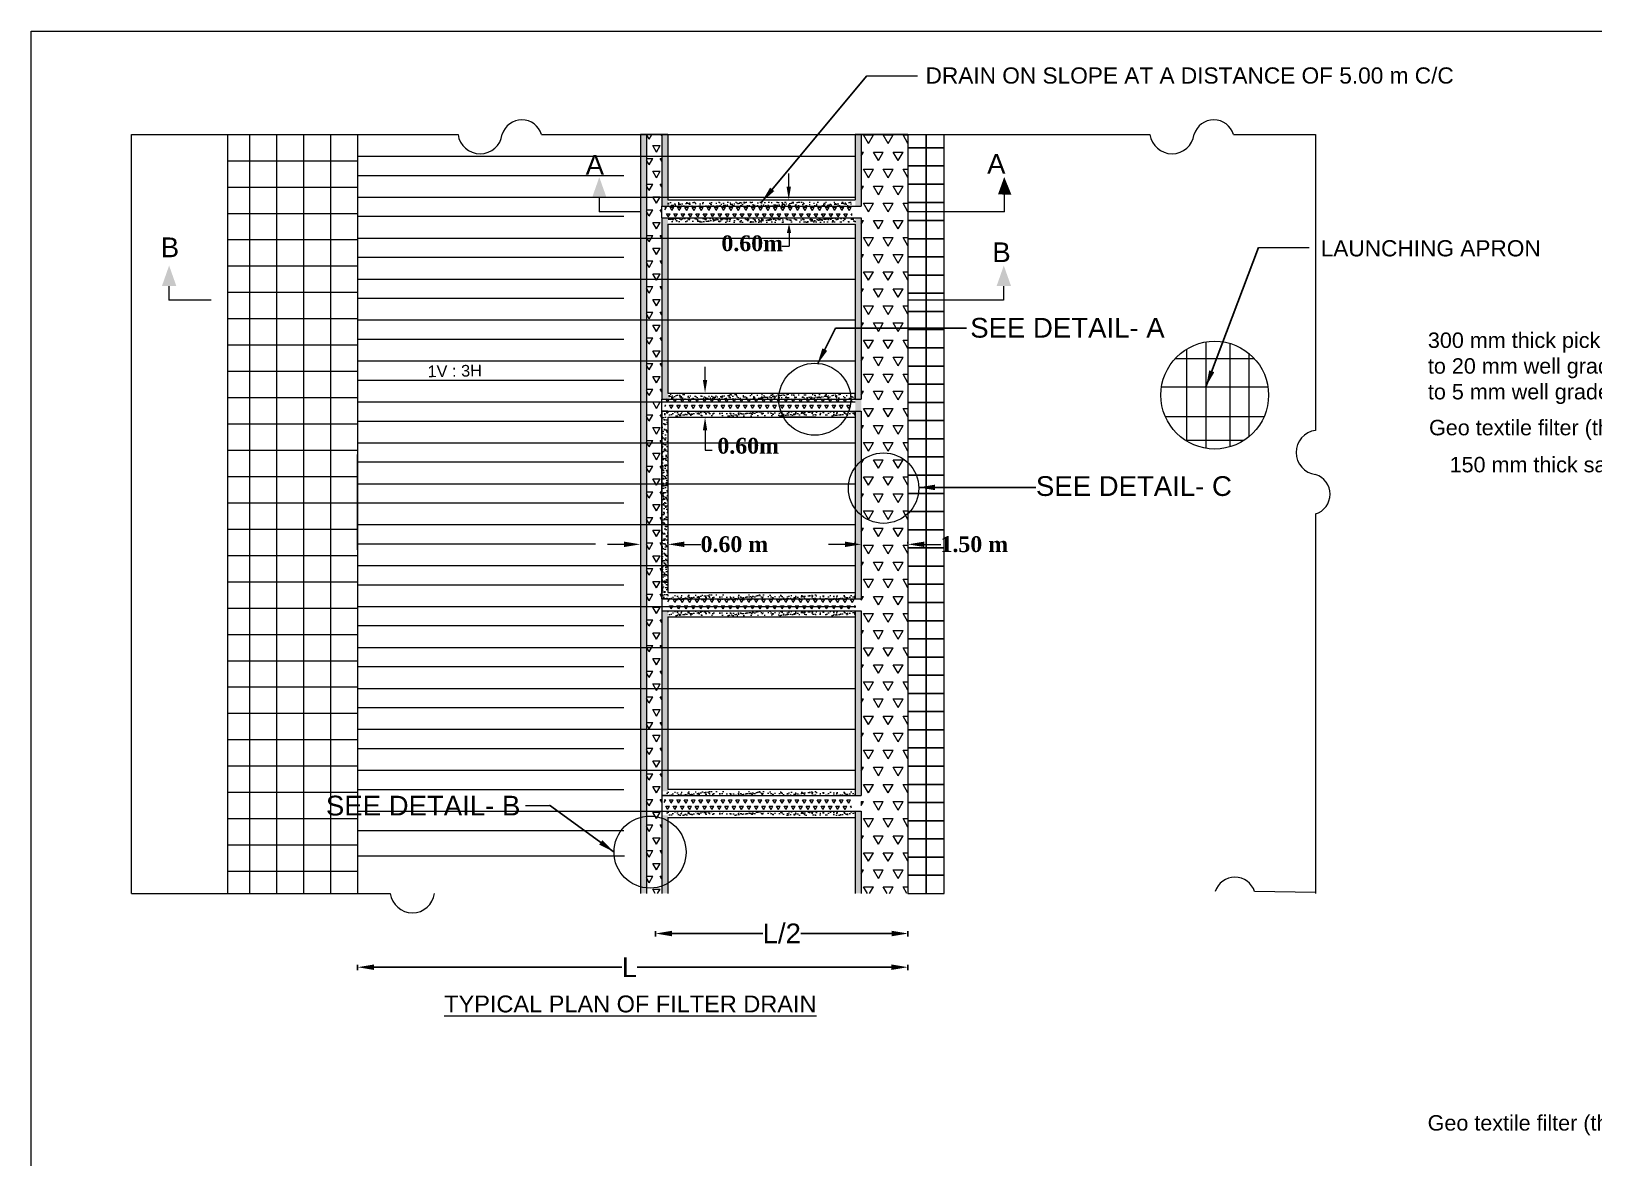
# Model space of a CAD drawing. Header units: inches. Extents: x -885 to 26362, y -28010 to 990.
# Drawn here: x 4326.8 to 4421.8, y -16627.6 to -16559.1 of the extents above; entities that cross this region are included whole.
import ezdxf

# ---------------------------------------------------------------- set-up
doc = ezdxf.new("R2010")
doc.units = ezdxf.units.IN
doc.header["$MEASUREMENT"] = 0
doc.header["$PDMODE"] = 3
doc.layers.add('LINE', color=7, linetype='Continuous')
doc.layers.add('Long Section Labels', color=7, linetype='Continuous', lineweight=9)
doc.styles.get("Standard").update_dxf_attribs({"font": 'arial.ttf'})
doc.dimstyles.get("Standard").update_dxf_attribs({"dimtxt": 0.18, "dimasz": 0.18, "dimexe": 0.18, "dimexo": 0.0625, "dimgap": 0.09, "dimtad": 0, "dimtih": 1, "dimtoh": 1, "dimdec": 4, "dimzin": 0, "dimdsep": 46, "dimtxsty": 'Standard', "dimcen": 0.09, "dimadec": 0, "dimazin": 0, "dimtfac": 1, "dimtdec": 4, "dimtofl": 0, "dimtmove": 0, "dimatfit": 3, "dimfxl": 1, "dimtolj": 1, "dimtzin": 0, "dimarcsym": 0})
pattern_1 = [(37.5, (1645.9026, -14868.83816), (-0.010078937, 0.308291803), [0, -0.2432, 0, -0.272, 0, -0.26]), (7.5, (1645.9026, -14868.83816), (0.283164273, 0.45154337), [0, -0.1312, 0, -0.2192, 0, -0.084]), (327.5, (1645.7058, -14868.83816), (0.498262698, 0.000905449), [0, -0.08, 0, -0.288, 0, -0.376]), (317.5, (1645.7058, -14868.83816), (0.480980257, 0.14042809), [0, -0.04, 0, -0.1888, 0, -0.216])]

# ---------------------------------------------------------------- blocks, each defined once
blk = doc.blocks.new('*D31')
at = {"layer": 'Defpoints', "color": 0, "linetype": 'ByBlock', "ltscale": 0.5, "transparency": 16777216}
for p in [(4346.62, -16611.505), (4380.101, -16611.505), (4346.62, -16615.988)]:
    blk.add_point(p, dxfattribs=at)
at = {"layer": 'LINE', "color": 0, "lineweight": -2, "ltscale": 0.5, "transparency": 16777216}
for p, q in [((4346.62, -16615.838), (4346.62, -16616.168)), ((4347.62, -16615.988), (4362.691, -16615.988)), ((4379.101, -16615.988), (4363.621, -16615.988)), ((4380.101, -16615.838), (4380.101, -16616.168))]:
    blk.add_line(p, q, dxfattribs=at)
at = {"layer": 'LINE', "color": 0, "linetype": 'ByBlock', "ltscale": 0.5, "transparency": 16777216}
for points in [[(4347.62, -16615.821), (4347.62, -16616.154), (4346.62, -16615.988)], [(4379.101, -16615.821), (4379.101, -16616.154), (4380.101, -16615.988)]]:
    blk.add_solid(points, dxfattribs=at)
at = {"layer": 'LINE', "color": 0, "linetype": 'ByBlock', "lineweight": 20, "ltscale": 0.5, "transparency": 16777216, "insert": (4363.156, -16615.988), "char_height": 0.85, "attachment_point": 5}
blk.add_mtext('\\A1;{\\H1.412x;L}', dxfattribs=at)
blk = doc.blocks.new('*D32')
at = {"layer": 'Defpoints', "color": 0, "linetype": 'ByBlock', "ltscale": 0.5, "transparency": 16777216}
for p in [(4380.106, -16609.457), (4364.745, -16611.505), (4364.745, -16613.94)]:
    blk.add_point(p, dxfattribs=at)
at = {"layer": 'LINE', "color": 0, "lineweight": -2, "ltscale": 0.5, "transparency": 16777216}
for p, q in [((4364.745, -16613.79), (4364.745, -16614.12)), ((4380.106, -16613.79), (4380.106, -16614.12)), ((4365.745, -16613.94), (4371.276, -16613.94)), ((4379.106, -16613.94), (4373.576, -16613.94))]:
    blk.add_line(p, q, dxfattribs=at)
at = {"layer": 'LINE', "color": 0, "linetype": 'ByBlock', "ltscale": 0.5, "transparency": 16777216}
for points in [[(4365.745, -16613.773), (4365.745, -16614.107), (4364.745, -16613.94)], [(4379.106, -16613.773), (4379.106, -16614.107), (4380.106, -16613.94)]]:
    blk.add_solid(points, dxfattribs=at)
at = {"layer": 'LINE', "color": 0, "linetype": 'ByBlock', "lineweight": 20, "ltscale": 0.5, "transparency": 16777216, "insert": (4372.426, -16613.94), "char_height": 0.85, "attachment_point": 5}
blk.add_mtext('\\A1;{\\H1.412x;L/2}', dxfattribs=at)

msp = doc.modelspace()

# ---------------------------------------------------------------- hatches: boundary and pattern name
at = {"linetype": 'Continuous', "lineweight": 20, "ltscale": 0.5}
h = msp.add_hatch(dxfattribs=at)
h.set_pattern_fill('AR-SAND', color=0, scale=0.16)
h.set_pattern_definition(pattern_1)
h.paths.add_polyline_path([(4364.18676, -16565.348915), (4364.18676, -16611.505118), (4363.821993, -16611.505118), (4363.821993, -16565.348915)])
h = msp.add_hatch(dxfattribs=at)
h.set_pattern_fill('TRIANG', color=0, scale=2.4)
h.set_pattern_definition([(60, (1645.9026, -14868.83816), (-0.45, 0.77942286), [0.45, -0.45]), (120, (1645.9026, -14868.83816), (-0.9, 5e-10), [0.45, -0.45]), (0, (1645.6776, -14868.44844), (0.45, 0.77942286), [0.45, -0.45])])
h.paths.add_polyline_path([(4365.124869, -16611.505118), (4364.18676, -16611.505118), (4364.18676, -16565.348915), (4365.124869, -16565.348915)])
h = msp.add_hatch(dxfattribs=at)
h.set_pattern_fill('AR-SAND', color=0, scale=0.16)
h.set_pattern_definition(pattern_1)
h.paths.add_polyline_path([(4365.501993, -16570.425931), (4365.124869, -16570.425931), (4365.124869, -16581.453144), (4365.501993, -16581.453144)])
h.paths.add_polyline_path([(4365.124869, -16569.705931), (4365.501993, -16569.705931), (4365.501993, -16565.348915), (4365.124869, -16565.348915)])
h.paths.add_polyline_path([(4365.501993, -16606.762246), (4365.124869, -16606.762246), (4365.124869, -16611.505118), (4365.501993, -16611.505118)])
h.paths.add_polyline_path([(4365.124869, -16605.300429), (4365.501993, -16605.300429), (4365.501993, -16594.308605), (4365.124869, -16594.308605)])
h = msp.add_hatch(dxfattribs=at)
h.set_pattern_fill('AR-SAND', color=0, scale=0.16)
h.set_pattern_definition([(37.5, (1658.98224, -14868.83816), (-0.010078937, 0.308291803), [0, -0.2432, 0, -0.272, 0, -0.26]), (7.5, (1658.98224, -14868.83816), (0.283164273, 0.45154337), [0, -0.1312, 0, -0.2192, 0, -0.084]), (327.5, (1658.78544, -14868.83816), (0.498262698, 0.000905449), [0, -0.08, 0, -0.288, 0, -0.376]), (317.5, (1658.78544, -14868.83816), (0.480980257, 0.14042809), [0, -0.04, 0, -0.1888, 0, -0.216])])
h.paths.add_polyline_path([(4376.901644, -16569.705931), (4377.266411, -16569.705931), (4377.266411, -16565.348915), (4376.901644, -16565.348915)])
h.paths.add_polyline_path([(4376.901644, -16593.588605), (4377.266411, -16593.588605), (4377.266411, -16570.425931), (4376.901644, -16570.425931)])
h.paths.add_polyline_path([(4377.266411, -16606.506486), (4376.901644, -16606.506486), (4376.901644, -16611.505118), (4377.266411, -16611.505118)])
h.paths.add_polyline_path([(4376.901644, -16605.540429), (4377.266411, -16605.540429), (4377.266411, -16594.308605), (4376.901644, -16594.308605)])
h = msp.add_hatch(dxfattribs=at)
h.set_pattern_fill('TRIANG', color=0, scale=3.2)
h.set_pattern_definition([(60, (1645.9026, -14868.8382), (-0.6, 1.0392305), [0.6, -0.6]), (120, (1645.9026, -14868.8382), (-1.2, 7e-10), [0.6, -0.6]), (0, (1645.6026, -14868.3185), (0.6, 1.03923048), [0.6, -0.6])])
h.paths.add_polyline_path([(4377.266411, -16565.348915), (4377.266411, -16611.505118), (4380.100645, -16611.505118), (4380.100645, -16565.348915)])
h = msp.add_hatch(dxfattribs=at)
h.set_pattern_fill('TRIANG', color=0, scale=1.2)
h.set_pattern_definition([(60, (1645.71524, -14868.88497), (-0.225, 0.38971143), [0.225, -0.225]), (120, (1645.71524, -14868.88497), (-0.45, 3e-10), [0.225, -0.225]), (0, (1645.60274, -14868.6901), (0.225, 0.38971143), [0.225, -0.225])])
h.paths.add_polyline_path([(4365.314643, -16569.752746), (4376.714295, -16569.752746), (4376.714295, -16570.472746), (4365.314643, -16570.472746)])
h = msp.add_hatch(dxfattribs=at)
h.set_pattern_fill('AR-SAND', color=0, scale=0.16)
h.set_pattern_definition(pattern_1)
h.paths.add_polyline_path([(4365.501993, -16569.459874), (4376.901644, -16569.459874), (4376.901644, -16569.705931), (4365.501993, -16569.705931)])
h = msp.add_hatch(dxfattribs=at)
h.set_pattern_fill('AR-SAND', color=0, scale=0.16)
h.set_pattern_definition(pattern_1)
h.paths.add_polyline_path([(4365.501993, -16570.425931), (4376.901644, -16570.425931), (4376.901644, -16570.681691), (4365.501993, -16570.681691)])
h = msp.add_hatch(dxfattribs=at)
h.set_pattern_fill('TRIANG,_O', color=0, scale=1.2)
h.set_pattern_definition([(60, (1645.9026, -14868.83816), (-0.225, 0.38971143), [0.225, -0.225]), (120, (1645.9026, -14868.83816), (-0.45, 3e-10), [0.225, -0.225]), (0, (1645.7901, -14868.6433), (0.225, 0.38971143), [0.225, -0.225])])
h.paths.add_polyline_path([(4365.315444, -16581.431637), (4376.715096, -16581.431637), (4376.715096, -16582.151637), (4365.315444, -16582.151637)])
h = msp.add_hatch(dxfattribs=at)
h.set_pattern_fill('AR-SAND', color=0, scale=0.16)
h.set_pattern_definition(pattern_1)
h.paths.add_polyline_path([(4365.501993, -16581.145589), (4376.901644, -16581.145589), (4376.901644, -16581.453144), (4365.501993, -16581.453144)])
h = msp.add_hatch(dxfattribs=at)
h.set_pattern_fill('AR-SAND', color=0, scale=0.16)
h.set_pattern_definition(pattern_1)
h.paths.add_polyline_path([(4365.501993, -16582.173144), (4365.124869, -16582.173144), (4365.124869, -16593.588605), (4365.501993, -16593.588605)])
h = msp.add_hatch(dxfattribs=at)
h.set_pattern_fill('AR-SAND', color=0, scale=0.16)
h.set_pattern_definition(pattern_1)
h.paths.add_polyline_path([(4365.501993, -16582.173144), (4376.901644, -16582.173144), (4376.901644, -16582.46989), (4365.501993, -16582.46989)])
h = msp.add_hatch(dxfattribs=at)
h.set_pattern_fill('AR-SAND', color=0, scale=0.16)
h.set_pattern_definition([(37.5, (1645.9026, -14880.00756), (-0.010078937, 0.308291803), [0, -0.2432, 0, -0.272, 0, -0.26]), (7.5, (1645.9026, -14880.00756), (0.283164273, 0.45154337), [0, -0.1312, 0, -0.2192, 0, -0.084]), (327.5, (1645.7058, -14880.00756), (0.498262698, 0.000905449), [0, -0.08, 0, -0.288, 0, -0.376]), (317.5, (1645.7058, -14880.00756), (0.480980257, 0.14042809), [0, -0.04, 0, -0.1888, 0, -0.216])])
h.paths.add_polyline_path([(4365.501993, -16593.342548), (4376.901644, -16593.342548), (4376.901644, -16593.639294), (4365.501993, -16593.639294)])
h = msp.add_hatch(dxfattribs=at)
h.set_pattern_fill('TRIANG', color=0, scale=1.2)
h.set_pattern_definition([(60, (1645.9026, -14892.72083), (-0.225, 0.38971143), [0.225, -0.225]), (120, (1645.9026, -14892.72083), (-0.45, 3e-10), [0.225, -0.225]), (0, (1645.7901, -14892.52597), (0.225, 0.38971143), [0.225, -0.225])])
h.paths.add_polyline_path([(4365.501993, -16593.588605), (4376.901644, -16593.588605), (4376.901644, -16594.308605), (4365.501993, -16594.308605)])
h = msp.add_hatch(dxfattribs=at)
h.set_pattern_fill('AR-SAND', color=0, scale=0.16)
h.set_pattern_definition([(37.5, (1645.9026, -14880.97362), (-0.010078937, 0.308291803), [0, -0.2432, 0, -0.272, 0, -0.26]), (7.5, (1645.9026, -14880.9736), (0.283164273, 0.45154337), [0, -0.1312, 0, -0.2192, 0, -0.084]), (327.5, (1645.7058, -14880.97362), (0.498262698, 0.000905449), [0, -0.08, 0, -0.288, 0, -0.376]), (317.5, (1645.7058, -14880.9736), (0.480980257, 0.14042809), [0, -0.04, 0, -0.1888, 0, -0.216])])
h.paths.add_polyline_path([(4365.501993, -16594.308605), (4376.901644, -16594.308605), (4376.901644, -16594.605351), (4365.501993, -16594.605351)])
h = msp.add_hatch(dxfattribs=at)
h.set_pattern_fill('TRIANG', color=0, scale=1.2)
h.set_pattern_definition([(60, (1645.67543, -14904.9187), (-0.225, 0.38971143), [0.225, -0.225]), (120, (1645.67543, -14904.9187), (-0.45, 3e-10), [0.225, -0.225]), (0, (1645.56293, -14904.72385), (0.225, 0.38971143), [0.225, -0.225])])
h.paths.add_polyline_path([(4365.274835, -16605.786486), (4376.674486, -16605.786486), (4376.674486, -16606.506486), (4365.274835, -16606.506486)])
h = msp.add_hatch(dxfattribs=at)
h.set_pattern_fill('AR-SAND', color=0, scale=0.16)
h.set_pattern_definition([(37.5, (1645.9026, -14891.96544), (-0.010078937, 0.308291803), [0, -0.2432, 0, -0.272, 0, -0.26]), (7.5, (1645.9026, -14891.96544), (0.283164273, 0.45154337), [0, -0.1312, 0, -0.2192, 0, -0.084]), (327.5, (1645.7058, -14891.96544), (0.498262698, 0.000905449), [0, -0.08, 0, -0.288, 0, -0.376]), (317.5, (1645.7058, -14891.96544), (0.480980257, 0.14042809), [0, -0.04, 0, -0.1888, 0, -0.216])])
h.paths.add_polyline_path([(4365.501993, -16605.300429), (4376.901644, -16605.300429), (4376.713082, -16605.540429), (4365.313431, -16605.540429)])
h = msp.add_hatch(dxfattribs=at)
h.set_pattern_fill('AR-SAND', color=0, scale=0.16)
h.set_pattern_definition([(37.5, (1645.9026, -14893.1715), (-0.010078937, 0.308291803), [0, -0.2432, 0, -0.272, 0, -0.26]), (7.5, (1645.9026, -14893.1715), (0.283164273, 0.45154337), [0, -0.1312, 0, -0.2192, 0, -0.084]), (327.5, (1645.7058, -14893.1715), (0.498262698, 0.000905449), [0, -0.08, 0, -0.288, 0, -0.376]), (317.5, (1645.7058, -14893.1715), (0.480980257, 0.14042809), [0, -0.04, 0, -0.1888, 0, -0.216])])
h.paths.add_polyline_path([(4365.501993, -16606.506486), (4376.901644, -16606.506486), (4376.713082, -16606.746486), (4365.313431, -16606.746486)])

# ---------------------------------------------------------------- linework, layer by layer
at = {"color": 0, "linetype": 'Continuous', "lineweight": 20, "ltscale": 0.5}
for p, q in [((4377.601738, -16561.785185), (4380.681798, -16561.785185)), ((4332.870872, -16565.348915), (4352.731393, -16565.348915)), ((4332.870872, -16587.437392), (4332.870872, -16565.348915)), ((4338.699405, -16565.348915), (4338.699405, -16611.505118)), ((4340.032448, -16565.348915), (4340.032448, -16611.505118)), ((4341.679397, -16565.348915), (4341.679397, -16611.505118)), ((4343.326346, -16565.348915), (4343.326346, -16611.505118)), ((4343.326346, -16565.348915), (4343.326346, -16611.505118)), ((4344.973295, -16565.348915), (4344.973295, -16611.505118)), ((4346.620244, -16565.348915), (4346.620244, -16611.505118)), ((4357.811374, -16565.348915), (4394.829448, -16565.348915)), ((4363.821993, -16565.348915), (4363.821993, -16611.505118)), ((4365.501993, -16565.348915), (4363.821993, -16565.348915)), ((4364.18676, -16565.348915), (4363.821993, -16565.348915)), ((4364.18676, -16565.348915), (4364.18676, -16611.505118)), ((4365.124869, -16565.348915), (4364.18676, -16565.348915)), ((4365.124869, -16565.348915), (4365.124869, -16569.705931)), ((4365.501993, -16565.348915), (4365.124869, -16565.348915)), ((4365.501993, -16565.348915), (4365.501993, -16569.329931)), ((4376.901644, -16565.348915), (4376.901644, -16569.329931)), ((4380.100645, -16565.348915), (4376.901644, -16565.348915)), ((4377.266411, -16565.348915), (4377.266411, -16569.705931)), ((4380.100645, -16565.348915), (4380.100645, -16611.505118)), ((4399.909429, -16565.348915), (4404.899677, -16565.348915)), ((4404.899677, -16565.348915), (4404.899677, -16583.347035)), ((4338.699405, -16566.948915), (4346.620244, -16566.948915)), ((4372.850199, -16568.529931), (4372.850199, -16567.729931)), ((4338.699405, -16568.548915), (4346.620244, -16568.548915)), ((4385.984079, -16570.057705), (4385.984079, -16569.003072)), ((4361.30631, -16569.192386), (4361.30631, -16570.057705)), ((4363.821993, -16570.057705), (4361.30631, -16570.057705)), ((4365.124869, -16569.705931), (4377.266411, -16569.705931)), ((4365.124869, -16570.425931), (4365.124869, -16569.705931)), ((4365.501993, -16569.329931), (4376.901644, -16569.329931)), ((4385.984079, -16570.057705), (4380.100645, -16570.057705)), ((4338.699405, -16570.148915), (4346.620244, -16570.148915)), ((4365.124869, -16570.425931), (4377.266411, -16570.425931)), ((4365.124869, -16570.425931), (4365.124869, -16581.453144)), ((4365.501993, -16570.801931), (4365.501993, -16581.077144)), ((4365.501993, -16570.801931), (4376.901644, -16570.801931)), ((4376.901644, -16570.801931), (4376.901644, -16581.453144)), ((4377.266411, -16570.425931), (4377.266411, -16581.453144)), ((4338.699405, -16571.748915), (4346.620244, -16571.748915)), ((4372.866088, -16571.342874), (4372.866088, -16572.142874)), ((4372.424987, -16572.142874), (4372.866088, -16572.142874)), ((4401.433909, -16572.235526), (4404.513968, -16572.235526)), ((4338.699405, -16573.348915), (4346.620244, -16573.348915)), ((4335.132522, -16574.569006), (4335.132522, -16575.434325)), ((4385.917412, -16574.569006), (4385.917412, -16575.434325)), ((4337.714871, -16575.434325), (4335.132522, -16575.434325)), ((4338.699405, -16574.948915), (4346.620244, -16574.948915)), ((4385.917412, -16575.434325), (4380.100645, -16575.434325)), ((4338.699405, -16576.548915), (4346.620244, -16576.548915)), ((4338.699405, -16578.148915), (4346.620244, -16578.148915)), ((4397.047768, -16578.413027), (4397.047768, -16583.991207)), ((4398.233236, -16577.969126), (4398.233236, -16584.435108)), ((4399.686343, -16578.056512), (4399.686343, -16584.347722)), ((4367.758701, -16580.277144), (4367.758701, -16579.477144)), ((4396.364145, -16578.975076), (4401.171841, -16578.975076)), ((4400.833556, -16578.658174), (4400.833556, -16583.74606)), ((4338.699405, -16579.748915), (4346.620244, -16579.748915)), ((4338.699405, -16581.348915), (4346.620244, -16581.348915)), ((4365.124869, -16581.453144), (4377.266411, -16581.453144)), ((4365.124869, -16582.173144), (4365.124869, -16581.453144)), ((4365.501993, -16581.077144), (4376.901644, -16581.077144)), ((4376.901644, -16581.453144), (4376.901644, -16581.145589)), ((4395.531693, -16580.687764), (4402.004293, -16580.687764)), ((4365.124869, -16582.173144), (4377.266411, -16582.173144)), ((4365.124869, -16582.173144), (4365.124869, -16611.505118)), ((4365.501993, -16582.173144), (4365.124869, -16582.173144)), ((4365.124869, -16593.588605), (4365.124869, -16582.173144)), ((4376.901644, -16582.173144), (4376.901644, -16593.588605)), ((4376.901644, -16582.425931), (4376.901644, -16582.173144)), ((4376.901644, -16582.46989), (4376.901644, -16582.173144)), ((4377.266411, -16582.173144), (4377.266411, -16593.677002)), ((4338.699405, -16582.948915), (4346.620244, -16582.948915)), ((4365.501993, -16582.549144), (4365.501993, -16593.212605)), ((4365.501993, -16582.549144), (4376.901644, -16582.549144)), ((4367.758701, -16583.349144), (4367.758701, -16584.552992)), ((4374.49524, -16582.549144), (4372.238836, -16582.549144)), ((4401.767709, -16582.521171), (4395.768278, -16582.521171)), ((4400.546094, -16583.954671), (4396.989892, -16583.954671)), ((4338.699405, -16584.548915), (4346.620244, -16584.548915)), ((4346.620244, -16590.615016), (4346.620244, -16584.802792)), ((4367.758701, -16584.552992), (4368.199801, -16584.552992)), ((4338.699405, -16586.148915), (4346.620244, -16586.148915)), ((4332.870872, -16611.505118), (4332.870872, -16587.437392)), ((4338.699405, -16587.748915), (4346.620244, -16587.748915)), ((4376.901644, -16588.477016), (4376.901644, -16589.085018)), ((4380.100645, -16588.477016), (4380.100645, -16589.085018)), ((4404.899677, -16588.427016), (4404.899677, -16611.505118)), ((4338.699405, -16589.348915), (4346.620244, -16589.348915)), ((4338.699405, -16590.948915), (4346.620244, -16590.948915)), ((4362.821993, -16590.27495), (4361.821993, -16590.27495)), ((4365.501993, -16590.22495), (4365.501993, -16590.13095)), ((4366.501993, -16590.27495), (4367.501993, -16590.27495)), ((4376.266411, -16590.27495), (4375.266411, -16590.27495)), ((4376.901644, -16590.22495), (4376.901644, -16590.13095)), ((4380.100645, -16590.22495), (4380.100645, -16590.13095)), ((4381.100645, -16590.27495), (4382.100645, -16590.27495)), ((4338.699405, -16592.548915), (4346.620244, -16592.548915)), ((4365.124869, -16593.588605), (4377.266411, -16593.588605)), ((4365.501993, -16593.588605), (4365.124869, -16593.588605)), ((4365.501993, -16593.212605), (4376.901644, -16593.212605)), ((4376.901644, -16593.588605), (4376.901644, -16593.342548)), ((4376.901644, -16593.588605), (4376.901644, -16593.342548)), ((4338.699405, -16594.148915), (4346.620244, -16594.148915)), ((4365.124869, -16594.308605), (4377.266411, -16594.308605)), ((4365.501993, -16594.564365), (4365.501993, -16594.564365)), ((4365.501993, -16594.684605), (4376.901644, -16594.684605)), ((4365.501993, -16594.684605), (4365.501993, -16605.164429)), ((4376.901644, -16594.006082), (4376.901644, -16594.112706)), ((4376.901644, -16594.112706), (4376.901644, -16594.006082)), ((4376.901644, -16594.308605), (4376.901644, -16605.540429)), ((4376.901644, -16594.425931), (4376.901644, -16594.308605)), ((4376.901644, -16594.564365), (4376.901644, -16594.308605)), ((4376.901644, -16594.564365), (4376.901644, -16594.308605)), ((4377.266411, -16594.308605), (4377.266411, -16605.540429)), ((4338.699405, -16595.748915), (4346.620244, -16595.748915)), ((4338.699405, -16597.348915), (4346.620244, -16597.348915)), ((4338.699405, -16598.948915), (4346.620244, -16598.948915)), ((4338.699405, -16600.548915), (4346.620244, -16600.548915)), ((4338.699405, -16602.148915), (4346.620244, -16602.148915)), ((4338.699405, -16603.748915), (4346.620244, -16603.748915)), ((4365.501993, -16605.164429), (4376.901644, -16605.164429)), ((4338.699405, -16605.348915), (4346.620244, -16605.348915)), ((4358.380078, -16606.17124), (4356.839998, -16606.17124)), ((4365.124869, -16605.540429), (4377.266411, -16605.540429)), ((4365.501993, -16605.540429), (4365.124869, -16605.540429)), ((4376.901644, -16605.540429), (4376.901644, -16605.465931)), ((4377.266411, -16605.911908), (4377.266411, -16606.147768)), ((4338.699405, -16606.948915), (4346.620244, -16606.948915)), ((4365.124869, -16606.506486), (4377.266411, -16606.506486)), ((4365.501993, -16606.425931), (4365.501993, -16606.425931)), ((4365.501993, -16606.882486), (4365.501993, -16611.505118)), ((4365.501993, -16606.882486), (4376.901644, -16606.882486)), ((4376.901644, -16606.506486), (4376.901644, -16611.505118)), ((4376.901644, -16606.665931), (4376.901644, -16606.506486)), ((4377.266411, -16606.506486), (4377.266411, -16611.505118)), ((4338.699405, -16608.548915), (4346.620244, -16608.548915)), ((4346.620244, -16609.211205), (4362.848865, -16609.211205)), ((4338.699405, -16610.148915), (4346.620244, -16610.148915)), ((4332.870872, -16611.505118), (4348.609408, -16611.505118)), ((4404.899677, -16611.441308), (4401.19298, -16611.39391))]:
    msp.add_line(p, q, dxfattribs=at)
at = {"color": 0, "linetype": 'Continuous', "lineweight": 9, "ltscale": 0.5}
for p, q in [((4346.620244, -16566.674201), (4376.901644, -16566.674201)), ((4346.620244, -16567.838454), (4362.817715, -16567.838454)), ((4346.620244, -16569.163741), (4376.901644, -16569.163741)), ((4346.620244, -16570.327994), (4362.817715, -16570.327994)), ((4346.620244, -16571.65328), (4376.901644, -16571.65328)), ((4346.620244, -16572.817534), (4362.817715, -16572.817534)), ((4346.620244, -16574.14282), (4376.901644, -16574.14282)), ((4346.620244, -16575.307074), (4362.817715, -16575.307074)), ((4346.620244, -16576.63236), (4376.901644, -16576.63236)), ((4346.620244, -16577.796614), (4362.817715, -16577.796614)), ((4346.620244, -16579.1219), (4376.901644, -16579.1219)), ((4346.620244, -16580.286153), (4362.817715, -16580.286153)), ((4346.620244, -16581.61144), (4376.901644, -16581.61144)), ((4346.620244, -16582.775693), (4362.817715, -16582.775693)), ((4346.620244, -16584.100979), (4376.901644, -16584.100979)), ((4346.620244, -16585.265233), (4362.817715, -16585.265233)), ((4346.620244, -16586.590519), (4376.901644, -16586.590519)), ((4346.620244, -16587.754773), (4362.817715, -16587.754773)), ((4346.620244, -16589.074201), (4376.901644, -16589.074201)), ((4346.620244, -16590.238454), (4361.092363, -16590.238454)), ((4346.620244, -16591.563741), (4376.901644, -16591.563741)), ((4346.620244, -16592.727994), (4362.817715, -16592.727994)), ((4346.620244, -16594.05328), (4376.901644, -16594.05328)), ((4346.620244, -16595.217534), (4362.817715, -16595.217534)), ((4346.620244, -16596.54282), (4376.901644, -16596.54282)), ((4346.620244, -16597.707074), (4362.817715, -16597.707074)), ((4346.620244, -16599.03236), (4376.901644, -16599.03236)), ((4346.620244, -16600.196614), (4362.817715, -16600.196614)), ((4346.620244, -16601.5219), (4376.901644, -16601.5219)), ((4346.620244, -16602.686153), (4362.817715, -16602.686153)), ((4346.620244, -16604.01144), (4376.901644, -16604.01144)), ((4346.620244, -16605.175693), (4362.817715, -16605.175693)), ((4346.620244, -16606.500979), (4376.901644, -16606.500979)), ((4346.620244, -16607.665233), (4362.817715, -16607.665233))]:
    msp.add_line(p, q, dxfattribs=at)
at = {"color": 0, "linetype": 'Continuous', "lineweight": -3, "ltscale": 0.5}
msp.add_line((4375.698383, -16577.132488), (4383.663847, -16577.132488), dxfattribs=at)
at = {"color": 0, "linetype": 'Continuous', "lineweight": 20, "ltscale": 0.5}
for points in [[(4380.100645, -16566.162398), (4381.206565, -16566.162398), (4381.206565, -16565.348915)], [(4380.100645, -16565.348915), (4380.100645, -16566.162398)], [(4380.100645, -16567.268318), (4381.206565, -16567.268318), (4381.206565, -16566.162398), (4380.100645, -16566.162398), (4380.100645, -16567.268318)], [(4381.206903, -16566.162398), (4382.312823, -16566.162398), (4382.312823, -16565.348915)], [(4381.206903, -16565.348915), (4381.206903, -16566.162398)], [(4381.206903, -16567.268318), (4382.312823, -16567.268318), (4382.312823, -16566.162398), (4381.206903, -16566.162398), (4381.206903, -16567.268318)], [(4380.100645, -16568.374238), (4381.206565, -16568.374238), (4381.206565, -16567.268318), (4380.100645, -16567.268318), (4380.100645, -16568.374238)], [(4381.206903, -16568.374238), (4382.312823, -16568.374238), (4382.312823, -16567.268318), (4381.206903, -16567.268318), (4381.206903, -16568.374238)], [(4380.100645, -16569.480158), (4381.206565, -16569.480158), (4381.206565, -16568.374238), (4380.100645, -16568.374238), (4380.100645, -16569.480158)], [(4381.206903, -16569.480158), (4382.312823, -16569.480158), (4382.312823, -16568.374238), (4381.206903, -16568.374238), (4381.206903, -16569.480158)], [(4380.100645, -16570.586078), (4381.206565, -16570.586078), (4381.206565, -16569.480158), (4380.100645, -16569.480158), (4380.100645, -16570.586078)], [(4381.206903, -16570.586078), (4382.312823, -16570.586078), (4382.312823, -16569.480158), (4381.206903, -16569.480158), (4381.206903, -16570.586078)], [(4380.100645, -16571.691998), (4381.206565, -16571.691998), (4381.206565, -16570.586078), (4380.100645, -16570.586078), (4380.100645, -16571.691998)], [(4381.206903, -16571.691998), (4382.312823, -16571.691998), (4382.312823, -16570.586078), (4381.206903, -16570.586078), (4381.206903, -16571.691998)], [(4380.100645, -16572.797918), (4381.206565, -16572.797918), (4381.206565, -16571.691998), (4380.100645, -16571.691998), (4380.100645, -16572.797918)], [(4381.206903, -16572.797918), (4382.312823, -16572.797918), (4382.312823, -16571.691998), (4381.206903, -16571.691998), (4381.206903, -16572.797918)], [(4380.100645, -16573.903838), (4381.206565, -16573.903838), (4381.206565, -16572.797918), (4380.100645, -16572.797918), (4380.100645, -16573.903838)], [(4381.206903, -16573.903838), (4382.312823, -16573.903838), (4382.312823, -16572.797918), (4381.206903, -16572.797918), (4381.206903, -16573.903838)], [(4380.100645, -16575.009758), (4381.206565, -16575.009758), (4381.206565, -16573.903838), (4380.100645, -16573.903838), (4380.100645, -16575.009758)], [(4381.206903, -16575.009758), (4382.312823, -16575.009758), (4382.312823, -16573.903838), (4381.206903, -16573.903838), (4381.206903, -16575.009758)], [(4380.100645, -16576.115678), (4381.206565, -16576.115678), (4381.206565, -16575.009758), (4380.100645, -16575.009758), (4380.100645, -16576.115678)], [(4381.206903, -16576.115678), (4382.312823, -16576.115678), (4382.312823, -16575.009758), (4381.206903, -16575.009758), (4381.206903, -16576.115678)], [(4380.100645, -16577.221598), (4381.206565, -16577.221598), (4381.206565, -16576.115678), (4380.100645, -16576.115678), (4380.100645, -16577.221598)], [(4381.206903, -16577.221598), (4382.312823, -16577.221598), (4382.312823, -16576.115678), (4381.206903, -16576.115678), (4381.206903, -16577.221598)], [(4380.100645, -16578.327518), (4381.206565, -16578.327518), (4381.206565, -16577.221598), (4380.100645, -16577.221598), (4380.100645, -16578.327518)], [(4381.206903, -16578.327518), (4382.312823, -16578.327518), (4382.312823, -16577.221598), (4381.206903, -16577.221598), (4381.206903, -16578.327518)], [(4380.100645, -16579.433438), (4381.206565, -16579.433438), (4381.206565, -16578.327518), (4380.100645, -16578.327518), (4380.100645, -16579.433438)], [(4381.206903, -16579.433438), (4382.312823, -16579.433438), (4382.312823, -16578.327518), (4381.206903, -16578.327518), (4381.206903, -16579.433438)], [(4380.100645, -16580.539358), (4381.206565, -16580.539358), (4381.206565, -16579.433438), (4380.100645, -16579.433438), (4380.100645, -16580.539358)], [(4381.206903, -16580.539358), (4382.312823, -16580.539358), (4382.312823, -16579.433438), (4381.206903, -16579.433438), (4381.206903, -16580.539358)], [(4380.100645, -16581.645278), (4381.206565, -16581.645278), (4381.206565, -16580.539358), (4380.100645, -16580.539358), (4380.100645, -16581.645278)], [(4381.206903, -16581.645278), (4382.312823, -16581.645278), (4382.312823, -16580.539358), (4381.206903, -16580.539358), (4381.206903, -16581.645278)], [(4380.100645, -16582.751198), (4381.206565, -16582.751198), (4381.206565, -16581.645278), (4380.100645, -16581.645278), (4380.100645, -16582.751198)], [(4381.206903, -16582.751198), (4382.312823, -16582.751198), (4382.312823, -16581.645278), (4381.206903, -16581.645278), (4381.206903, -16582.751198)], [(4380.100645, -16583.857118), (4381.206565, -16583.857118), (4381.206565, -16582.751198), (4380.100645, -16582.751198), (4380.100645, -16583.857118)], [(4381.206903, -16583.857118), (4382.312823, -16583.857118), (4382.312823, -16582.751198), (4381.206903, -16582.751198), (4381.206903, -16583.857118)], [(4380.100645, -16584.963038), (4381.206565, -16584.963038), (4381.206565, -16583.857118), (4380.100645, -16583.857118), (4380.100645, -16584.963038)], [(4381.206903, -16584.963038), (4382.312823, -16584.963038), (4382.312823, -16583.857118), (4381.206903, -16583.857118), (4381.206903, -16584.963038)], [(4380.100645, -16586.068958), (4381.206565, -16586.068958), (4381.206565, -16584.963038), (4380.100645, -16584.963038), (4380.100645, -16586.068958)], [(4381.206903, -16586.068958), (4382.312823, -16586.068958), (4382.312823, -16584.963038), (4381.206903, -16584.963038), (4381.206903, -16586.068958)], [(4380.100645, -16587.174878), (4381.206565, -16587.174878), (4381.206565, -16586.068958), (4380.100645, -16586.068958), (4380.100645, -16587.174878)], [(4381.206903, -16587.174878), (4382.312823, -16587.174878), (4382.312823, -16586.068958), (4381.206903, -16586.068958), (4381.206903, -16587.174878)], [(4380.100645, -16588.280798), (4381.206565, -16588.280798), (4381.206565, -16587.174878), (4380.100645, -16587.174878), (4380.100645, -16588.280798)], [(4381.206903, -16588.280798), (4382.312823, -16588.280798), (4382.312823, -16587.174878), (4381.206903, -16587.174878), (4381.206903, -16588.280798)], [(4380.100645, -16589.386718), (4381.206565, -16589.386718), (4381.206565, -16588.280798), (4380.100645, -16588.280798), (4380.100645, -16589.386718)], [(4381.206903, -16589.386718), (4382.312823, -16589.386718), (4382.312823, -16588.280798), (4381.206903, -16588.280798), (4381.206903, -16589.386718)], [(4380.100645, -16590.492638), (4381.206565, -16590.492638), (4381.206565, -16589.386718), (4380.100645, -16589.386718), (4380.100645, -16590.492638)], [(4381.206903, -16590.492638), (4382.312823, -16590.492638), (4382.312823, -16589.386718), (4381.206903, -16589.386718), (4381.206903, -16590.492638)], [(4380.100645, -16591.598558), (4381.206565, -16591.598558), (4381.206565, -16590.492638), (4380.100645, -16590.492638), (4380.100645, -16591.598558)], [(4381.206903, -16591.598558), (4382.312823, -16591.598558), (4382.312823, -16590.492638), (4381.206903, -16590.492638), (4381.206903, -16591.598558)], [(4380.100645, -16592.704478), (4381.206565, -16592.704478), (4381.206565, -16591.598558), (4380.100645, -16591.598558), (4380.100645, -16592.704478)], [(4381.206903, -16592.704478), (4382.312823, -16592.704478), (4382.312823, -16591.598558), (4381.206903, -16591.598558), (4381.206903, -16592.704478)], [(4380.100645, -16593.810398), (4381.206565, -16593.810398), (4381.206565, -16592.704478), (4380.100645, -16592.704478), (4380.100645, -16593.810398)], [(4381.206903, -16593.810398), (4382.312823, -16593.810398), (4382.312823, -16592.704478), (4381.206903, -16592.704478), (4381.206903, -16593.810398)], [(4380.100645, -16594.916318), (4381.206565, -16594.916318), (4381.206565, -16593.810398), (4380.100645, -16593.810398), (4380.100645, -16594.916318)], [(4381.206903, -16594.916318), (4382.312823, -16594.916318), (4382.312823, -16593.810398), (4381.206903, -16593.810398), (4381.206903, -16594.916318)], [(4380.100645, -16596.022238), (4381.206565, -16596.022238), (4381.206565, -16594.916318), (4380.100645, -16594.916318), (4380.100645, -16596.022238)], [(4381.206903, -16596.022238), (4382.312823, -16596.022238), (4382.312823, -16594.916318), (4381.206903, -16594.916318), (4381.206903, -16596.022238)], [(4380.100645, -16597.128158), (4381.206565, -16597.128158), (4381.206565, -16596.022238), (4380.100645, -16596.022238), (4380.100645, -16597.128158)], [(4381.206903, -16597.128158), (4382.312823, -16597.128158), (4382.312823, -16596.022238), (4381.206903, -16596.022238), (4381.206903, -16597.128158)], [(4380.100645, -16598.234078), (4381.206565, -16598.234078), (4381.206565, -16597.128158), (4380.100645, -16597.128158), (4380.100645, -16598.234078)], [(4381.206903, -16598.234078), (4382.312823, -16598.234078), (4382.312823, -16597.128158), (4381.206903, -16597.128158), (4381.206903, -16598.234078)], [(4380.100645, -16599.339998), (4381.206565, -16599.339998), (4381.206565, -16598.234078), (4380.100645, -16598.234078), (4380.100645, -16599.339998)], [(4381.206903, -16599.339998), (4382.312823, -16599.339998), (4382.312823, -16598.234078), (4381.206903, -16598.234078), (4381.206903, -16599.339998)], [(4380.100645, -16600.445918), (4381.206565, -16600.445918), (4381.206565, -16599.339998), (4380.100645, -16599.339998), (4380.100645, -16600.445918)], [(4381.206903, -16600.445918), (4382.312823, -16600.445918), (4382.312823, -16599.339998), (4381.206903, -16599.339998), (4381.206903, -16600.445918)], [(4380.100645, -16601.551838), (4381.206565, -16601.551838), (4381.206565, -16600.445918), (4380.100645, -16600.445918), (4380.100645, -16601.551838)], [(4381.206903, -16601.551838), (4382.312823, -16601.551838), (4382.312823, -16600.445918), (4381.206903, -16600.445918), (4381.206903, -16601.551838)], [(4380.100645, -16602.657758), (4381.206565, -16602.657758), (4381.206565, -16601.551838), (4380.100645, -16601.551838), (4380.100645, -16602.657758)], [(4381.206903, -16602.657758), (4382.312823, -16602.657758), (4382.312823, -16601.551838), (4381.206903, -16601.551838), (4381.206903, -16602.657758)], [(4380.100645, -16603.763678), (4381.206565, -16603.763678), (4381.206565, -16602.657758), (4380.100645, -16602.657758), (4380.100645, -16603.763678)], [(4381.206903, -16603.763678), (4382.312823, -16603.763678), (4382.312823, -16602.657758), (4381.206903, -16602.657758), (4381.206903, -16603.763678)], [(4380.100645, -16604.869598), (4381.206565, -16604.869598), (4381.206565, -16603.763678), (4380.100645, -16603.763678), (4380.100645, -16604.869598)], [(4381.206903, -16604.869598), (4382.312823, -16604.869598), (4382.312823, -16603.763678), (4381.206903, -16603.763678), (4381.206903, -16604.869598)], [(4380.100645, -16605.975518), (4381.206565, -16605.975518), (4381.206565, -16604.869598), (4380.100645, -16604.869598), (4380.100645, -16605.975518)], [(4381.206903, -16605.975518), (4382.312823, -16605.975518), (4382.312823, -16604.869598), (4381.206903, -16604.869598), (4381.206903, -16605.975518)], [(4380.100645, -16607.081438), (4381.206565, -16607.081438), (4381.206565, -16605.975518), (4380.100645, -16605.975518), (4380.100645, -16607.081438)], [(4381.206903, -16607.081438), (4382.312823, -16607.081438), (4382.312823, -16605.975518), (4381.206903, -16605.975518), (4381.206903, -16607.081438)], [(4380.100645, -16608.187358), (4381.206565, -16608.187358), (4381.206565, -16607.081438), (4380.100645, -16607.081438), (4380.100645, -16608.187358)], [(4381.206903, -16608.187358), (4382.312823, -16608.187358), (4382.312823, -16607.081438), (4381.206903, -16607.081438), (4381.206903, -16608.187358)], [(4380.100645, -16609.293278), (4381.206565, -16609.293278), (4381.206565, -16608.187358), (4380.100645, -16608.187358), (4380.100645, -16609.293278)], [(4381.206903, -16609.293278), (4382.312823, -16609.293278), (4382.312823, -16608.187358), (4381.206903, -16608.187358), (4381.206903, -16609.293278)], [(4380.100645, -16610.399198), (4381.206565, -16610.399198), (4381.206565, -16609.293278), (4380.100645, -16609.293278), (4380.100645, -16610.399198)], [(4381.206903, -16610.399198), (4382.312823, -16610.399198), (4382.312823, -16609.293278), (4381.206903, -16609.293278), (4381.206903, -16610.399198)], [(4380.100645, -16611.505118), (4381.206565, -16611.505118), (4381.206565, -16610.399198), (4380.100645, -16610.399198), (4380.100645, -16611.505118)], [(4381.206903, -16611.505118), (4382.312823, -16611.505118), (4382.312823, -16610.399198), (4381.206903, -16610.399198), (4381.206903, -16611.505118)]]:
    msp.add_lwpolyline(points, dxfattribs=at)
for centre, radius in [((4398.767993, -16581.202117), 3.276919), ((4374.434241, -16581.453144), 2.190603), ((4378.619755, -16586.858381), 2.141904), ((4364.410831, -16608.987624), 2.190603)]:
    msp.add_circle(centre, radius, dxfattribs=at)
for centre, radius, start, end in [((4356.613194, -16565.716468), 1.253288, 17.05388381, 162.71776033), ((4398.711249, -16565.716468), 1.253288, 17.05388381, 162.71776033), ((4354.073631, -16565.172395), 1.353796, 187.49204639, 352.71162831), ((4396.171686, -16565.172395), 1.353796, 187.49204639, 352.71162831), ((4405.076196, -16584.689273), 1.353796, 97.49204976, 262.71163179), ((4404.532124, -16587.228836), 1.253288, 287.05388479, 72.71776363), ((4399.9948, -16611.761463), 1.253288, 17.05388381, 162.71776033), ((4349.951646, -16611.328599), 1.353796, 187.49204639, 352.71162831)]:
    msp.add_arc(centre, radius, start, end, dxfattribs=at)
for points in [[(4360.886895, -16569.192386), (4361.764966, -16569.192386), (4361.324141, -16567.947008)], [(4385.582677, -16568.995685), (4386.399183, -16569.018186), (4385.96238, -16567.935802)], [(4372.716865, -16568.529931), (4372.983532, -16568.529931), (4372.850199, -16569.329931)], [(4372.732754, -16571.342874), (4372.999421, -16571.342874), (4372.866088, -16570.801931)], [(4334.713107, -16574.569006), (4335.591178, -16574.569006), (4335.150353, -16573.323628)], [(4385.497997, -16574.569006), (4386.376068, -16574.569006), (4385.935243, -16573.323628)], [(4367.625367, -16580.277144), (4367.892034, -16580.277144), (4367.758701, -16581.077144)], [(4367.625367, -16583.349144), (4367.892034, -16583.349144), (4367.758701, -16582.549144)], [(4362.821993, -16590.108283), (4362.821993, -16590.441616), (4363.821993, -16590.27495)], [(4366.501993, -16590.108283), (4366.501993, -16590.441616), (4365.501993, -16590.27495)], [(4376.266411, -16590.108283), (4376.266411, -16590.441616), (4377.266411, -16590.27495)], [(4381.100645, -16590.108283), (4381.100645, -16590.441616), (4380.100645, -16590.27495)]]:
    msp.add_solid(points, dxfattribs=at)
at = {"layer": 'Long Section Labels'}
msp.add_lwpolyline([(4326.762447, -16559.077266), (4520.310834, -16559.077266), (4520.310834, -16695.93533), (4326.762447, -16695.93533)], close=True, dxfattribs=at)

# ---------------------------------------------------------------- texts
at = {"color": 0, "linetype": 'Continuous', "lineweight": 20, "ltscale": 0.5}
for s, insert, char_height, width, attachment_point in [('DRAIN ON SLOPE AT A DISTANCE OF 5.00 m C/C', (4397.242948, -16561.273451), 0.98573237, 41.56359224, 2), ('A', (4360.494728, -16566.598758), 1.2, 1.69756113, 1), ('A', (4384.920087, -16566.541536), 1.2, 1.69756113, 1), (' B', (4334.176907, -16571.617184), 1.2, 2.00754081, 1), (' B', (4384.770517, -16571.913731), 1.2, 2.00754081, 1), ('LAUNCHING APRON', (4411.909482, -16571.780312), 0.98573237, 41.56359224, 2), ('SEE DETAIL- A', (4383.891765, -16576.50682), 1.2, 17.97430329, 1), ('SEE DETAIL- C', (4387.889368, -16586.131998), 1.2, 13.19805303, 1), ('SEE DETAIL- B', (4344.690567, -16605.561369), 1.2, 17.97430329, 1), ('                            {\\LTYPICAL PLAN OF FILTER DRAIN}', (4340.760007, -16617.70974), 1.024, 52.36145459, 1)]:
    msp.add_mtext(s, dxfattribs=dict(at, insert=insert, char_height=char_height, width=width, attachment_point=attachment_point))
for s, insert, char_height, attachment_point in [('\\A1;{\\fTimes New Roman|b1|i0|c0|p18;0.60m}', (4370.6273, -16571.979423), 0.96, 5), ('300 mm thick pick jhama chips (40 mm\\Pto 20 mm well graded at top & 20 mm \\Pto 5 mm well graded at bottom) ', (4411.738656, -16577.394534), 0.9384, 1), ('Geo textile filter (thickness >= 3.00 mm)', (4411.807122, -16582.707065), 0.9384, 1), ('\\A1;{\\fTimes New Roman|b1|i0|c0|p18;0.60m}', (4370.381745, -16584.291431), 0.96, 5), ('150 mm thick sand (FM: 1.00 - 1.50 )', (4413.058591, -16584.95755), 0.9384, 1), ('\\A1;{\\fTimes New Roman|b1|i0|c0|p18;\\H1.6x;0.60 m}', (4369.542201, -16590.27495), 0.6, 5), ('\\A1;{\\fTimes New Roman|b1|i0|c0|p18;\\H1.6x;1.50 m}', (4384.140853, -16590.27495), 0.6, 5), ('Geo textile filter (thickness >= 3.00 mm)', (4411.722889, -16624.983591), 0.9384, 1)]:
    msp.add_mtext(s, dxfattribs=dict(at, insert=insert, char_height=char_height, attachment_point=attachment_point))
at = {"color": 0, "linetype": 'Continuous', "lineweight": 20, "ltscale": 0.5, "insert": (4350.86922, -16579.404903), "char_height": 0.7099796, "width": 6.1428997, "attachment_point": 1, "rotation": 0.99672097}
msp.add_mtext('1V : 3H', dxfattribs=at)

# ---------------------------------------------------------------- dimensions: what is measured, and where the dimension line sits
at = {"layer": 'LINE', "color": 0, "linetype": 'ByBlock', "lineweight": 20, "ltscale": 0.5}
for base, p1, p2, text, picture, middle in [((4364.745389, -16613.93985), (4380.106377, -16609.457236), (4364.745389, -16611.505118), '{\\H1.412x;L/2}', '*D32', (4372.425883, -16613.93985)), ((4346.620244, -16615.987732), (4380.100645, -16611.505118), (4346.620244, -16611.505118), '{\\H1.412x;L}', '*D31', (4363.155741, -16615.987732))]:
    dim = msp.add_linear_dim(base=base, p1=p1, p2=p2, text=text, dimstyle='Standard', override={"dimtxt": 0.85, "dimasz": 1, "dimfxl": 0.15, "dimfxlon": 1}, dxfattribs=at)
    dim.commit()
    dim.dimension.update_dxf_attribs({"geometry": picture, "text_midpoint": middle, "dimtype": 160})

# ---------------------------------------------------------------- leaders
at = {"color": 0, "linetype": 'Continuous', "lineweight": 20, "ltscale": 0.5}
for points in [[(4371.201818, -16569.459874), (4377.601738, -16561.785185)], [(4398.233236, -16580.687764), (4401.433909, -16572.235526)], [(4374.592525, -16579.323461), (4375.698383, -16577.132488)], [(4380.740037, -16586.81458), (4387.884108, -16586.81184)], [(4362.220228, -16608.987624), (4358.304142, -16606.142734)]]:
    msp.add_leader(points, dimstyle='Standard', override={"dimtxt": 850, "dimasz": 1, "dimdec": 2, "dimlfac": 0.001, "dimpost": 'm', "dimfxl": 0.15, "dimfxlon": 1}, dxfattribs=at)

doc.saveas('drawing.dxf')
